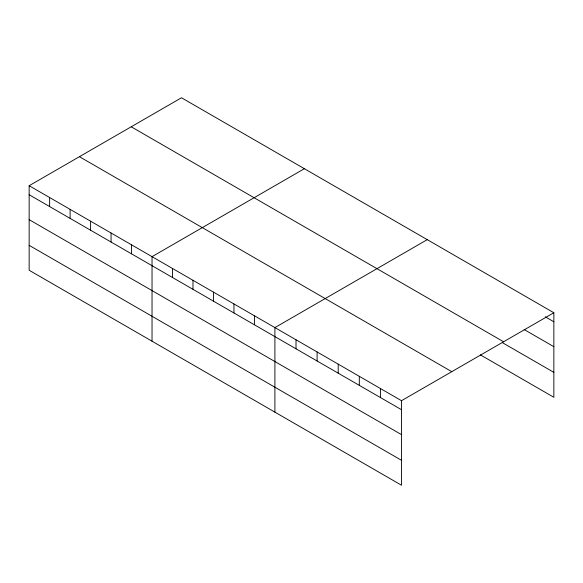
<?xml version="1.0" encoding="UTF-8"?>
<svg xmlns="http://www.w3.org/2000/svg" width="583" height="583" viewBox="0 0 583 583"><rect width="100%" height="100%" fill="white"/><g stroke="black" fill="none" stroke-linecap="round" stroke-linejoin="round"><path stroke-width="0.87" d="M29.15 185.715L401.512 400.696L401.512 485.238L29.15 270.257L29.15 185.715L181.488 97.762L553.85 312.743L553.85 397.285L480.392 354.872M304.37 168.706L152.032 256.658L152.032 341.201M427.244 239.649L274.906 327.602L274.906 412.145M401.512 400.696L553.85 312.743M545.251 316.802L553.85 321.765M524.153 329.541L553.85 346.688M131.219 126.788L503.581 341.769M502.269 342.585L553.85 372.362M79.419 156.689L451.781 371.67M29.15 194.737L401.512 409.718M29.15 219.653L401.512 434.641M29.15 245.334L401.512 460.315M380.415 388.511L380.415 397.533M359.31 376.327L359.31 385.348M338.213 364.149L338.213 373.171M317.108 351.964L317.108 360.986M296.011 339.78L296.011 348.802M254.428 315.775L254.428 324.797M233.951 303.954L233.951 312.976M213.473 292.127L213.473 301.149M192.988 280.306L192.988 289.328M172.51 268.479L172.51 277.501M131.547 244.831L131.547 253.853M111.069 233.011L111.069 242.032M90.591 221.183L90.591 230.205M70.113 209.363L70.113 218.385M49.628 197.535L49.628 206.557"/></g></svg>
